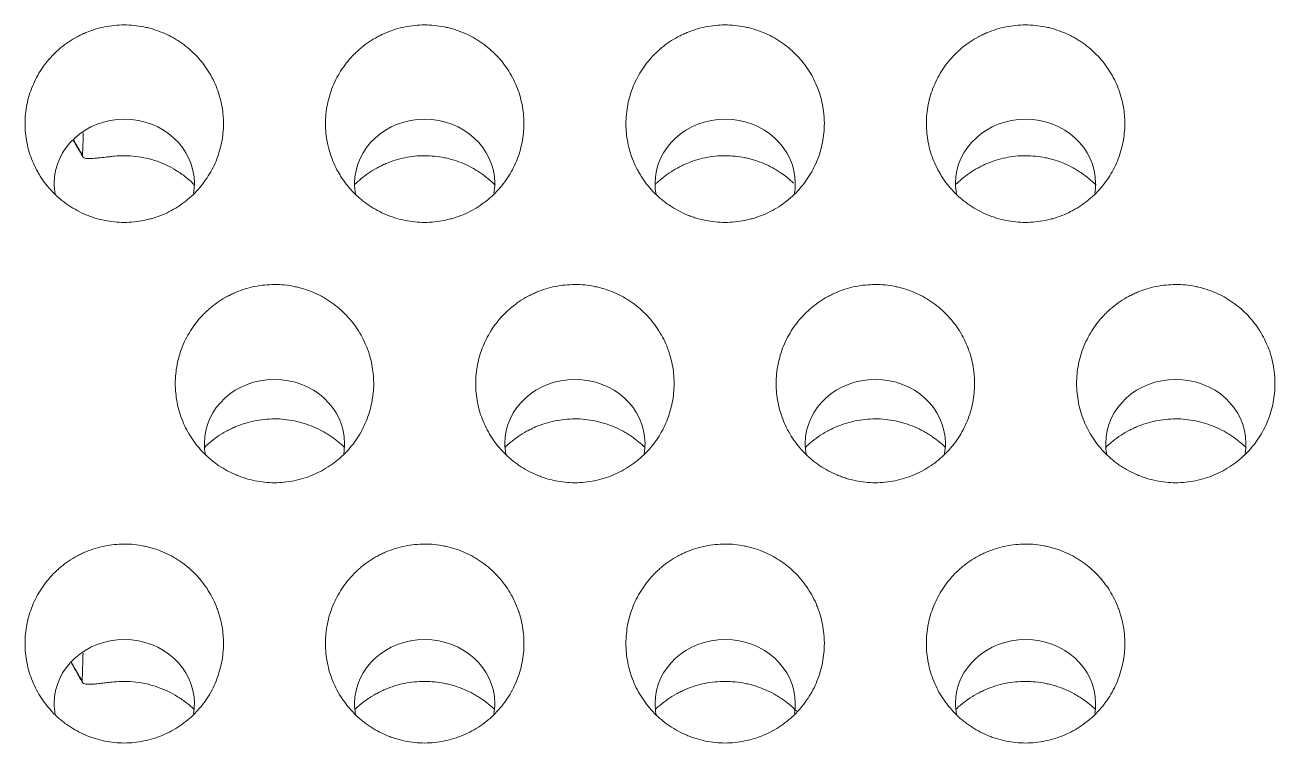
# Model space of a CAD drawing. Header units: millimetres. Extents: x 70151 to 230897, y 35202 to 113211.
# Drawn here: x 178105.7 to 178118.13, y 69223.71 to 69230.85 of the extents above; entities that cross this region are included whole.
import ezdxf

# ---------------------------------------------------------------- set-up
doc = ezdxf.new("R2010")
doc.units = ezdxf.units.MM
doc.header["$LTSCALE"] = 50
doc.layers.add('2-con', color=2, linetype='Continuous')
doc.layers.add('mark-B', color=2, linetype='Continuous', lineweight=20)

# ---------------------------------------------------------------- blocks, each defined once
blk = doc.blocks.new('무풍1WAY 대형')
at = {"layer": 'mark-B'}
for centre, start_param, end_param in [((539.265, -464.658), 2.983823, 3.141588), ((539.265, -464.658), 0, 0.172097), ((542.252, -464.658), 2.983823, 3.141588), ((542.252, -464.658), 0, 0.172097), ((545.24, -464.658), 2.983823, 3.141588), ((545.24, -464.658), 0, 0.172097), ((548.227, -464.658), 2.983823, 3.141588), ((548.227, -464.658), 0, 0.172097), ((539.265, -464.658), 3.141596, 6.283185), ((542.252, -464.658), 3.141596, 6.283185), ((545.24, -464.658), 3.141596, 6.283185), ((548.227, -464.658), 3.141596, 6.283185), ((537.771, -467.245), 2.984908, 3.141596), ((537.771, -467.245), 0, 0.17053), ((540.759, -467.245), 2.984908, 3.141596), ((540.759, -467.245), 0, 0.17053), ((543.746, -467.245), 2.984908, 3.141596), ((543.746, -467.245), 0, 0.17053), ((546.734, -467.245), 2.984908, 3.141596), ((546.734, -467.245), 0, 0.17053), ((537.771, -467.245), 3.141596, 6.283185), ((540.759, -467.245), 3.141596, 6.283185), ((543.746, -467.245), 3.141596, 6.283185), ((546.734, -467.245), 3.141596, 6.283185), ((539.265, -469.832), 2.985984, 3.141588), ((539.265, -469.832), 3.141596, 6.283185), ((539.265, -469.832), 0, 0.169057), ((542.252, -469.832), 2.985984, 3.141588), ((542.252, -469.832), 3.141596, 6.283185), ((542.252, -469.832), 0, 0.169057), ((545.24, -469.832), 2.985984, 3.141588), ((545.24, -469.832), 3.141596, 6.283185), ((545.24, -469.832), 0, 0.169057), ((548.227, -469.832), 2.985984, 3.141588), ((548.227, -469.832), 3.141596, 6.283185), ((548.227, -469.832), 0, 0.169057)]:
    blk.add_ellipse(centre, major_axis=(0.697, 0), ratio=0.913545, start_param=start_param, end_param=end_param, dxfattribs=at)
for points, knots in [([(539.265, -464.265), (539.331, -464.265), (539.396, -464.272), (539.491, -464.291), (539.523, -464.299), (539.57, -464.314), (539.585, -464.319), (539.616, -464.33), (539.631, -464.336), (539.707, -464.368), (539.763, -464.399), (539.831, -464.444), (539.844, -464.454), (539.87, -464.473), (539.883, -464.484), (539.92, -464.515), (539.944, -464.537), (540.012, -464.606), (540.052, -464.656), (540.124, -464.764), (540.154, -464.821), (540.19, -464.91), (540.201, -464.94), (540.219, -465.002), (540.227, -465.033), (540.245, -465.128), (540.251, -465.191), (540.251, -465.287), (540.25, -465.319), (540.244, -465.383), (540.239, -465.415), (540.221, -465.509), (540.202, -465.57), (540.166, -465.659), (540.152, -465.688), (540.122, -465.745), (540.106, -465.773), (540.053, -465.853), (540.013, -465.903), (539.956, -465.961), (539.944, -465.973), (539.92, -465.995), (539.883, -466.027), (539.819, -466.075), (539.764, -466.109), (539.721, -466.132), (539.706, -466.139), (539.677, -466.154), (539.662, -466.16), (539.586, -466.192), (539.524, -466.211), (539.429, -466.231), (539.396, -466.235), (539.33, -466.242), (539.298, -466.244), (539.2, -466.244), (539.135, -466.237), (539.055, -466.221), (539.039, -466.218), (539.007, -466.209), (538.96, -466.196), (538.883, -466.169), (538.825, -466.141), (538.782, -466.117), (538.768, -466.109), (538.74, -466.092), (538.726, -466.083), (538.658, -466.038), (538.609, -465.997), (538.541, -465.928), (538.519, -465.904), (538.478, -465.853), (538.459, -465.827), (538.406, -465.747), (538.376, -465.69), (538.346, -465.615), (538.34, -465.6), (538.329, -465.57), (538.314, -465.524), (538.295, -465.446), (538.286, -465.383), (538.281, -465.336), (538.28, -465.32), (538.279, -465.288), (538.278, -465.272), (538.278, -465.191), (538.284, -465.127), (538.303, -465.034), (538.31, -465.003), (538.329, -464.941), (538.34, -464.91), (538.376, -464.821), (538.406, -464.764), (538.459, -464.684), (538.478, -464.658), (538.518, -464.607), (538.54, -464.583), (538.608, -464.514), (538.657, -464.473), (538.738, -464.418), (538.766, -464.401), (538.823, -464.37), (538.882, -464.341), (538.943, -464.319), (539.005, -464.3), (539.037, -464.292), (539.134, -464.272), (539.199, -464.265), (539.265, -464.265)], [0, 0, 0, 0, 0.03125, 0.03125, 0.046875, 0.046875, 0.054688, 0.054688, 0.0625, 0.0625, 0.09375, 0.09375, 0.101563, 0.101563, 0.109375, 0.109375, 0.125, 0.125, 0.15625, 0.15625, 0.1875, 0.1875, 0.203125, 0.203125, 0.21875, 0.21875, 0.25, 0.25, 0.265625, 0.265625, 0.28125, 0.28125, 0.3125, 0.3125, 0.328125, 0.328125, 0.34375, 0.34375, 0.375, 0.375, 0.382813, 0.382813, 0.390625, 0.40625, 0.421875, 0.421875, 0.429688, 0.429688, 0.4375, 0.4375, 0.46875, 0.46875, 0.484375, 0.484375, 0.5, 0.5, 0.53125, 0.53125, 0.539063, 0.539063, 0.546875, 0.5625, 0.578125, 0.578125, 0.585938, 0.585938, 0.59375, 0.59375, 0.625, 0.625, 0.640625, 0.640625, 0.65625, 0.65625, 0.6875, 0.6875, 0.695313, 0.695313, 0.703125, 0.71875, 0.734375, 0.734375, 0.742188, 0.742188, 0.75, 0.75, 0.78125, 0.78125, 0.796875, 0.796875, 0.8125, 0.8125, 0.84375, 0.84375, 0.859375, 0.859375, 0.875, 0.875, 0.90625, 0.90625, 0.921875, 0.921875, 0.9375, 0.953125, 0.953125, 0.96875, 0.96875, 1, 1, 1, 1]), ([(542.252, -464.265), (542.318, -464.265), (542.383, -464.272), (542.479, -464.291), (542.51, -464.299), (542.557, -464.314), (542.573, -464.319), (542.604, -464.33), (542.619, -464.336), (542.694, -464.368), (542.751, -464.399), (542.818, -464.444), (542.831, -464.454), (542.858, -464.473), (542.87, -464.484), (542.908, -464.515), (542.932, -464.537), (542.999, -464.606), (543.04, -464.656), (543.111, -464.764), (543.141, -464.821), (543.177, -464.91), (543.188, -464.94), (543.206, -465.002), (543.214, -465.033), (543.233, -465.128), (543.239, -465.191), (543.239, -465.287), (543.237, -465.319), (543.231, -465.383), (543.227, -465.415), (543.208, -465.509), (543.19, -465.57), (543.153, -465.659), (543.14, -465.688), (543.11, -465.745), (543.093, -465.773), (543.041, -465.853), (543, -465.903), (542.943, -465.961), (542.931, -465.973), (542.907, -465.995), (542.871, -466.027), (542.806, -466.075), (542.751, -466.109), (542.708, -466.132), (542.694, -466.139), (542.664, -466.154), (542.649, -466.16), (542.574, -466.192), (542.512, -466.211), (542.416, -466.231), (542.384, -466.235), (542.318, -466.242), (542.285, -466.244), (542.188, -466.244), (542.123, -466.237), (542.042, -466.221), (542.026, -466.218), (541.994, -466.209), (541.947, -466.196), (541.871, -466.169), (541.812, -466.141), (541.769, -466.117), (541.755, -466.109), (541.727, -466.092), (541.713, -466.083), (541.646, -466.038), (541.596, -465.997), (541.528, -465.928), (541.507, -465.904), (541.466, -465.853), (541.447, -465.827), (541.394, -465.747), (541.364, -465.69), (541.333, -465.615), (541.328, -465.6), (541.317, -465.57), (541.302, -465.524), (541.283, -465.446), (541.274, -465.383), (541.269, -465.336), (541.268, -465.32), (541.266, -465.288), (541.266, -465.272), (541.266, -465.191), (541.272, -465.127), (541.29, -465.034), (541.298, -465.003), (541.316, -464.941), (541.327, -464.91), (541.363, -464.821), (541.393, -464.764), (541.446, -464.684), (541.465, -464.658), (541.506, -464.607), (541.528, -464.583), (541.595, -464.514), (541.645, -464.473), (541.725, -464.418), (541.754, -464.401), (541.811, -464.37), (541.869, -464.341), (541.93, -464.319), (541.992, -464.3), (542.024, -464.292), (542.121, -464.272), (542.186, -464.265), (542.252, -464.265)], [0, 0, 0, 0, 0.03125, 0.03125, 0.046875, 0.046875, 0.054688, 0.054688, 0.0625, 0.0625, 0.09375, 0.09375, 0.101563, 0.101563, 0.109375, 0.109375, 0.125, 0.125, 0.15625, 0.15625, 0.1875, 0.1875, 0.203125, 0.203125, 0.21875, 0.21875, 0.25, 0.25, 0.265625, 0.265625, 0.28125, 0.28125, 0.3125, 0.3125, 0.328125, 0.328125, 0.34375, 0.34375, 0.375, 0.375, 0.382813, 0.382813, 0.390625, 0.40625, 0.421875, 0.421875, 0.429688, 0.429688, 0.4375, 0.4375, 0.46875, 0.46875, 0.484375, 0.484375, 0.5, 0.5, 0.53125, 0.53125, 0.539063, 0.539063, 0.546875, 0.5625, 0.578125, 0.578125, 0.585938, 0.585938, 0.59375, 0.59375, 0.625, 0.625, 0.640625, 0.640625, 0.65625, 0.65625, 0.6875, 0.6875, 0.695313, 0.695313, 0.703125, 0.71875, 0.734375, 0.734375, 0.742188, 0.742188, 0.75, 0.75, 0.78125, 0.78125, 0.796875, 0.796875, 0.8125, 0.8125, 0.84375, 0.84375, 0.859375, 0.859375, 0.875, 0.875, 0.90625, 0.90625, 0.921875, 0.921875, 0.9375, 0.953125, 0.953125, 0.96875, 0.96875, 1, 1, 1, 1]), ([(545.24, -464.265), (545.306, -464.265), (545.371, -464.272), (545.466, -464.291), (545.498, -464.299), (545.545, -464.314), (545.561, -464.319), (545.591, -464.33), (545.607, -464.336), (545.682, -464.368), (545.739, -464.399), (545.806, -464.444), (545.819, -464.454), (545.845, -464.473), (545.858, -464.484), (545.895, -464.515), (545.919, -464.537), (545.987, -464.606), (546.027, -464.656), (546.099, -464.764), (546.129, -464.821), (546.165, -464.91), (546.176, -464.94), (546.194, -465.002), (546.202, -465.033), (546.22, -465.128), (546.226, -465.191), (546.226, -465.287), (546.225, -465.319), (546.219, -465.383), (546.214, -465.415), (546.196, -465.509), (546.177, -465.57), (546.141, -465.659), (546.127, -465.688), (546.097, -465.745), (546.081, -465.773), (546.028, -465.853), (545.988, -465.903), (545.931, -465.961), (545.919, -465.973), (545.895, -465.995), (545.858, -466.027), (545.794, -466.075), (545.739, -466.109), (545.696, -466.132), (545.681, -466.139), (545.652, -466.154), (545.637, -466.16), (545.561, -466.192), (545.499, -466.211), (545.404, -466.231), (545.371, -466.235), (545.306, -466.242), (545.273, -466.244), (545.175, -466.244), (545.11, -466.237), (545.03, -466.221), (545.014, -466.218), (544.982, -466.209), (544.935, -466.196), (544.858, -466.169), (544.8, -466.141), (544.757, -466.117), (544.743, -466.109), (544.715, -466.092), (544.701, -466.083), (544.634, -466.038), (544.584, -465.997), (544.516, -465.928), (544.494, -465.904), (544.453, -465.853), (544.434, -465.827), (544.381, -465.747), (544.351, -465.69), (544.321, -465.615), (544.315, -465.6), (544.304, -465.57), (544.289, -465.524), (544.27, -465.446), (544.261, -465.383), (544.256, -465.336), (544.255, -465.32), (544.254, -465.288), (544.253, -465.272), (544.253, -465.191), (544.259, -465.127), (544.278, -465.034), (544.285, -465.003), (544.304, -464.941), (544.315, -464.91), (544.351, -464.821), (544.381, -464.764), (544.434, -464.684), (544.453, -464.658), (544.494, -464.607), (544.515, -464.583), (544.583, -464.514), (544.632, -464.473), (544.713, -464.418), (544.741, -464.401), (544.798, -464.37), (544.857, -464.341), (544.918, -464.319), (544.98, -464.3), (545.012, -464.292), (545.109, -464.272), (545.174, -464.265), (545.24, -464.265)], [0, 0, 0, 0, 0.03125, 0.03125, 0.046875, 0.046875, 0.054687, 0.054687, 0.0625, 0.0625, 0.09375, 0.09375, 0.101562, 0.101562, 0.109375, 0.109375, 0.125, 0.125, 0.15625, 0.15625, 0.1875, 0.1875, 0.203125, 0.203125, 0.21875, 0.21875, 0.25, 0.25, 0.265625, 0.265625, 0.28125, 0.28125, 0.3125, 0.3125, 0.328125, 0.328125, 0.34375, 0.34375, 0.375, 0.375, 0.382812, 0.382812, 0.390625, 0.40625, 0.421875, 0.421875, 0.429687, 0.429687, 0.4375, 0.4375, 0.46875, 0.46875, 0.484375, 0.484375, 0.5, 0.5, 0.53125, 0.53125, 0.539062, 0.539062, 0.546875, 0.5625, 0.578125, 0.578125, 0.585937, 0.585937, 0.59375, 0.59375, 0.625, 0.625, 0.640625, 0.640625, 0.65625, 0.65625, 0.6875, 0.6875, 0.695312, 0.695312, 0.703125, 0.71875, 0.734375, 0.734375, 0.742187, 0.742187, 0.75, 0.75, 0.78125, 0.78125, 0.796875, 0.796875, 0.8125, 0.8125, 0.84375, 0.84375, 0.859375, 0.859375, 0.875, 0.875, 0.90625, 0.90625, 0.921875, 0.921875, 0.9375, 0.953125, 0.953125, 0.96875, 0.96875, 1, 1, 1, 1]), ([(548.227, -464.265), (548.293, -464.265), (548.358, -464.272), (548.454, -464.291), (548.485, -464.299), (548.532, -464.314), (548.548, -464.319), (548.579, -464.33), (548.594, -464.336), (548.669, -464.368), (548.726, -464.399), (548.793, -464.444), (548.807, -464.454), (548.833, -464.473), (548.845, -464.484), (548.883, -464.515), (548.907, -464.537), (548.974, -464.606), (549.015, -464.656), (549.086, -464.764), (549.116, -464.821), (549.153, -464.91), (549.163, -464.94), (549.182, -465.002), (549.189, -465.033), (549.208, -465.128), (549.214, -465.191), (549.214, -465.287), (549.213, -465.319), (549.206, -465.383), (549.202, -465.415), (549.183, -465.509), (549.165, -465.57), (549.129, -465.659), (549.115, -465.688), (549.085, -465.745), (549.068, -465.773), (549.016, -465.853), (548.975, -465.903), (548.918, -465.961), (548.906, -465.973), (548.883, -465.995), (548.846, -466.027), (548.782, -466.075), (548.726, -466.109), (548.683, -466.132), (548.669, -466.139), (548.639, -466.154), (548.624, -466.16), (548.549, -466.192), (548.487, -466.211), (548.391, -466.231), (548.359, -466.235), (548.293, -466.242), (548.26, -466.244), (548.163, -466.244), (548.098, -466.237), (548.018, -466.221), (548.001, -466.218), (547.97, -466.209), (547.922, -466.196), (547.846, -466.169), (547.787, -466.141), (547.744, -466.117), (547.73, -466.109), (547.702, -466.092), (547.689, -466.083), (547.621, -466.038), (547.571, -465.997), (547.503, -465.928), (547.482, -465.904), (547.441, -465.853), (547.422, -465.827), (547.369, -465.747), (547.339, -465.69), (547.308, -465.615), (547.303, -465.6), (547.292, -465.57), (547.277, -465.524), (547.258, -465.446), (547.249, -465.383), (547.244, -465.336), (547.243, -465.32), (547.241, -465.288), (547.241, -465.272), (547.241, -465.191), (547.247, -465.127), (547.265, -465.034), (547.273, -465.003), (547.291, -464.941), (547.302, -464.91), (547.339, -464.821), (547.368, -464.764), (547.421, -464.684), (547.44, -464.658), (547.481, -464.607), (547.503, -464.583), (547.57, -464.514), (547.62, -464.473), (547.701, -464.418), (547.729, -464.401), (547.786, -464.37), (547.844, -464.341), (547.905, -464.319), (547.968, -464.3), (547.999, -464.292), (548.096, -464.272), (548.161, -464.265), (548.227, -464.265)], [0, 0, 0, 0, 0.03125, 0.03125, 0.046875, 0.046875, 0.054688, 0.054688, 0.0625, 0.0625, 0.09375, 0.09375, 0.101563, 0.101563, 0.109375, 0.109375, 0.125, 0.125, 0.15625, 0.15625, 0.1875, 0.1875, 0.203125, 0.203125, 0.21875, 0.21875, 0.25, 0.25, 0.265625, 0.265625, 0.28125, 0.28125, 0.3125, 0.3125, 0.328125, 0.328125, 0.34375, 0.34375, 0.375, 0.375, 0.382813, 0.382813, 0.390625, 0.40625, 0.421875, 0.421875, 0.429688, 0.429688, 0.4375, 0.4375, 0.46875, 0.46875, 0.484375, 0.484375, 0.5, 0.5, 0.53125, 0.53125, 0.539063, 0.539063, 0.546875, 0.5625, 0.578125, 0.578125, 0.585938, 0.585938, 0.59375, 0.59375, 0.625, 0.625, 0.640625, 0.640625, 0.65625, 0.65625, 0.6875, 0.6875, 0.695313, 0.695313, 0.703125, 0.71875, 0.734375, 0.734375, 0.742188, 0.742188, 0.75, 0.75, 0.78125, 0.78125, 0.796875, 0.796875, 0.8125, 0.8125, 0.84375, 0.84375, 0.859375, 0.859375, 0.875, 0.875, 0.90625, 0.90625, 0.921875, 0.921875, 0.9375, 0.953125, 0.953125, 0.96875, 0.96875, 1, 1, 1, 1]), ([(539.958, -464.601), (539.956, -464.603), (539.954, -464.604), (539.94, -464.618), (539.903, -464.651), (539.836, -464.701), (539.779, -464.737), (539.735, -464.761), (539.72, -464.769), (539.69, -464.784), (539.674, -464.791), (539.597, -464.824), (539.533, -464.844), (539.434, -464.864), (539.4, -464.869), (539.333, -464.876), (539.299, -464.878), (539.198, -464.878), (539.131, -464.871), (539.048, -464.854), (539.032, -464.85), (538.999, -464.842), (538.95, -464.828), (538.871, -464.799), (538.811, -464.77), (538.767, -464.746), (538.752, -464.737), (538.723, -464.719), (538.709, -464.71), (538.65, -464.67), (538.608, -464.636), (538.569, -464.598)], [0, 0, 0, 0, 0.005067, 0.005067, 0.037964, 0.103757, 0.169551, 0.169551, 0.202448, 0.202448, 0.235345, 0.235345, 0.366932, 0.366932, 0.432726, 0.432726, 0.49852, 0.49852, 0.630107, 0.630107, 0.663004, 0.663004, 0.695901, 0.761695, 0.827489, 0.827489, 0.860386, 0.860386, 0.893282, 0.893282, 1, 1, 1, 1]), ([(542.946, -464.601), (542.944, -464.603), (542.942, -464.604), (542.928, -464.618), (542.89, -464.651), (542.824, -464.701), (542.767, -464.737), (542.723, -464.761), (542.708, -464.769), (542.677, -464.784), (542.662, -464.791), (542.584, -464.824), (542.52, -464.844), (542.421, -464.864), (542.388, -464.869), (542.32, -464.876), (542.286, -464.878), (542.186, -464.878), (542.119, -464.871), (542.036, -464.854), (542.019, -464.85), (541.986, -464.842), (541.937, -464.828), (541.859, -464.799), (541.798, -464.77), (541.754, -464.746), (541.74, -464.737), (541.711, -464.719), (541.697, -464.71), (541.632, -464.666), (541.585, -464.627), (541.542, -464.584)], [0, 0, 0, 0, 0.005, 0.005, 0.037463, 0.10239, 0.167317, 0.167317, 0.19978, 0.19978, 0.232243, 0.232243, 0.362096, 0.362096, 0.427023, 0.427023, 0.49195, 0.49195, 0.621803, 0.621803, 0.654266, 0.654266, 0.68673, 0.751656, 0.816583, 0.816583, 0.849046, 0.849046, 0.881509, 0.881509, 1, 1, 1, 1]), ([(545.933, -464.601), (545.931, -464.603), (545.929, -464.604), (545.915, -464.618), (545.878, -464.651), (545.811, -464.701), (545.754, -464.737), (545.71, -464.761), (545.695, -464.769), (545.665, -464.784), (545.649, -464.791), (545.572, -464.824), (545.508, -464.844), (545.409, -464.864), (545.376, -464.869), (545.308, -464.876), (545.274, -464.878), (545.173, -464.878), (545.106, -464.871), (545.023, -464.854), (545.007, -464.85), (544.974, -464.842), (544.925, -464.828), (544.846, -464.799), (544.786, -464.77), (544.742, -464.746), (544.727, -464.737), (544.698, -464.719), (544.684, -464.71), (544.625, -464.67), (544.583, -464.636), (544.544, -464.598)], [0, 0, 0, 0, 0.005067, 0.005067, 0.037964, 0.103757, 0.169551, 0.169551, 0.202448, 0.202448, 0.235345, 0.235345, 0.366932, 0.366932, 0.432726, 0.432726, 0.49852, 0.49852, 0.630107, 0.630107, 0.663004, 0.663004, 0.695901, 0.761695, 0.827489, 0.827489, 0.860386, 0.860386, 0.893282, 0.893282, 1, 1, 1, 1]), ([(548.332, -464.872), (548.295, -464.876), (548.258, -464.878), (548.184, -464.878), (548.111, -464.873), (548.038, -464.86), (547.984, -464.848), (547.966, -464.843), (547.93, -464.833), (547.913, -464.827), (547.826, -464.797), (547.759, -464.765), (547.681, -464.716), (547.665, -464.706), (547.635, -464.685), (547.594, -464.654), (547.555, -464.621), (547.531, -464.598)], [0, 0, 0, 0, 0.126647, 0.126647, 0.253293, 0.37994, 0.37994, 0.443263, 0.443263, 0.506586, 0.506586, 0.75988, 0.75988, 0.823203, 0.823203, 0.886526, 1, 1, 1, 1]), ([(548.646, -464.879), (548.646, -464.873), (548.644, -464.868), (548.638, -464.861), (548.636, -464.86), (548.63, -464.856), (548.627, -464.855), (548.616, -464.851), (548.606, -464.85), (548.589, -464.849), (548.583, -464.849), (548.57, -464.849), (548.557, -464.849), (548.541, -464.85), (548.526, -464.851), (548.517, -464.852), (548.491, -464.855), (548.473, -464.857), (548.435, -464.861), (548.415, -464.863), (548.374, -464.868), (548.353, -464.87), (548.332, -464.872)], [0, 0, 0, 0, 0.125, 0.125, 0.1875, 0.1875, 0.25, 0.25, 0.375, 0.375, 0.4375, 0.4375, 0.5, 0.5625, 0.5625, 0.625, 0.625, 0.75, 0.75, 0.875, 0.875, 1, 1, 1, 1]), ([(548.754, -465.069), (548.728, -465.023), (548.702, -464.977), (548.665, -464.914), (548.656, -464.897), (548.646, -464.879)], [0, 0, 0, 0, 0.726056, 0.726056, 1, 1, 1, 1]), ([(537.771, -466.854), (537.837, -466.854), (537.902, -466.861), (537.997, -466.88), (538.029, -466.888), (538.076, -466.902), (538.091, -466.908), (538.122, -466.919), (538.137, -466.925), (538.212, -466.956), (538.269, -466.987), (538.336, -467.032), (538.35, -467.042), (538.376, -467.061), (538.389, -467.071), (538.426, -467.103), (538.45, -467.124), (538.518, -467.193), (538.558, -467.243), (538.612, -467.324), (538.628, -467.352), (538.658, -467.408), (538.685, -467.466), (538.707, -467.526), (538.725, -467.587), (538.733, -467.619), (538.751, -467.713), (538.757, -467.776), (538.758, -467.872), (538.756, -467.904), (538.75, -467.968), (538.745, -467.999), (538.727, -468.093), (538.708, -468.154), (538.672, -468.243), (538.658, -468.272), (538.628, -468.329), (538.612, -468.357), (538.559, -468.437), (538.519, -468.486), (538.461, -468.544), (538.45, -468.555), (538.426, -468.577), (538.389, -468.609), (538.325, -468.657), (538.269, -468.691), (538.227, -468.714), (538.212, -468.721), (538.182, -468.736), (538.167, -468.742), (538.092, -468.774), (538.03, -468.793), (537.935, -468.812), (537.902, -468.817), (537.837, -468.823), (537.804, -468.825), (537.706, -468.825), (537.642, -468.819), (537.561, -468.803), (537.545, -468.799), (537.513, -468.791), (537.466, -468.778), (537.39, -468.75), (537.331, -468.723), (537.288, -468.7), (537.274, -468.691), (537.246, -468.675), (537.233, -468.666), (537.165, -468.62), (537.115, -468.579), (537.047, -468.511), (537.026, -468.487), (536.985, -468.436), (536.966, -468.41), (536.913, -468.33), (536.883, -468.274), (536.852, -468.2), (536.846, -468.185), (536.836, -468.154), (536.821, -468.108), (536.802, -468.031), (536.792, -467.968), (536.788, -467.921), (536.786, -467.905), (536.785, -467.873), (536.785, -467.857), (536.784, -467.776), (536.791, -467.713), (536.809, -467.62), (536.817, -467.589), (536.835, -467.527), (536.846, -467.497), (536.882, -467.408), (536.912, -467.351), (536.965, -467.271), (536.984, -467.245), (537.025, -467.194), (537.047, -467.17), (537.114, -467.102), (537.164, -467.061), (537.245, -467.006), (537.273, -466.989), (537.33, -466.958), (537.388, -466.93), (537.449, -466.908), (537.511, -466.889), (537.543, -466.88), (537.64, -466.861), (537.705, -466.854), (537.771, -466.854)], [0, 0, 0, 0, 0.03125, 0.03125, 0.046875, 0.046875, 0.054688, 0.054688, 0.0625, 0.0625, 0.09375, 0.09375, 0.101562, 0.101562, 0.109375, 0.109375, 0.125, 0.125, 0.15625, 0.15625, 0.171875, 0.171875, 0.1875, 0.203125, 0.203125, 0.21875, 0.21875, 0.25, 0.25, 0.265625, 0.265625, 0.28125, 0.28125, 0.3125, 0.3125, 0.328125, 0.328125, 0.34375, 0.34375, 0.375, 0.375, 0.382812, 0.382812, 0.390625, 0.40625, 0.421875, 0.421875, 0.429687, 0.429687, 0.4375, 0.4375, 0.46875, 0.46875, 0.484375, 0.484375, 0.5, 0.5, 0.53125, 0.53125, 0.539062, 0.539062, 0.546875, 0.5625, 0.578125, 0.578125, 0.585937, 0.585937, 0.59375, 0.59375, 0.625, 0.625, 0.640625, 0.640625, 0.65625, 0.65625, 0.6875, 0.6875, 0.695312, 0.695312, 0.703125, 0.71875, 0.734375, 0.734375, 0.742187, 0.742187, 0.75, 0.75, 0.78125, 0.78125, 0.796875, 0.796875, 0.8125, 0.8125, 0.84375, 0.84375, 0.859375, 0.859375, 0.875, 0.875, 0.90625, 0.90625, 0.921875, 0.921875, 0.9375, 0.953125, 0.953125, 0.96875, 0.96875, 1, 1, 1, 1]), ([(540.759, -466.854), (540.824, -466.854), (540.889, -466.861), (540.985, -466.88), (541.016, -466.888), (541.063, -466.902), (541.079, -466.908), (541.11, -466.919), (541.125, -466.925), (541.2, -466.956), (541.257, -466.987), (541.324, -467.032), (541.337, -467.042), (541.363, -467.061), (541.376, -467.071), (541.414, -467.103), (541.437, -467.124), (541.505, -467.193), (541.546, -467.243), (541.599, -467.324), (541.616, -467.352), (541.646, -467.408), (541.673, -467.466), (541.694, -467.526), (541.713, -467.587), (541.72, -467.619), (541.739, -467.713), (541.745, -467.776), (541.745, -467.872), (541.744, -467.904), (541.737, -467.968), (541.733, -467.999), (541.714, -468.093), (541.696, -468.154), (541.66, -468.243), (541.646, -468.272), (541.616, -468.329), (541.599, -468.357), (541.546, -468.437), (541.506, -468.486), (541.449, -468.544), (541.437, -468.555), (541.413, -468.577), (541.377, -468.609), (541.312, -468.657), (541.257, -468.691), (541.214, -468.714), (541.2, -468.721), (541.17, -468.736), (541.155, -468.742), (541.08, -468.774), (541.018, -468.793), (540.922, -468.812), (540.89, -468.817), (540.824, -468.823), (540.792, -468.825), (540.694, -468.825), (540.629, -468.819), (540.549, -468.803), (540.533, -468.799), (540.501, -468.791), (540.454, -468.778), (540.377, -468.75), (540.319, -468.723), (540.276, -468.7), (540.262, -468.691), (540.234, -468.675), (540.22, -468.666), (540.153, -468.62), (540.103, -468.579), (540.035, -468.511), (540.013, -468.487), (539.972, -468.436), (539.953, -468.41), (539.9, -468.33), (539.87, -468.274), (539.84, -468.2), (539.834, -468.185), (539.823, -468.154), (539.808, -468.108), (539.789, -468.031), (539.78, -467.968), (539.775, -467.921), (539.774, -467.905), (539.772, -467.873), (539.772, -467.857), (539.772, -467.776), (539.778, -467.713), (539.797, -467.62), (539.804, -467.589), (539.823, -467.527), (539.833, -467.497), (539.87, -467.408), (539.9, -467.351), (539.953, -467.271), (539.972, -467.245), (540.013, -467.194), (540.034, -467.17), (540.102, -467.102), (540.151, -467.061), (540.232, -467.006), (540.26, -466.989), (540.317, -466.958), (540.376, -466.93), (540.437, -466.908), (540.499, -466.889), (540.531, -466.88), (540.627, -466.861), (540.693, -466.854), (540.759, -466.854)], [0, 0, 0, 0, 0.03125, 0.03125, 0.046875, 0.046875, 0.054687, 0.054687, 0.0625, 0.0625, 0.09375, 0.09375, 0.101562, 0.101562, 0.109375, 0.109375, 0.125, 0.125, 0.15625, 0.15625, 0.171875, 0.171875, 0.1875, 0.203125, 0.203125, 0.21875, 0.21875, 0.25, 0.25, 0.265625, 0.265625, 0.28125, 0.28125, 0.3125, 0.3125, 0.328125, 0.328125, 0.34375, 0.34375, 0.375, 0.375, 0.382812, 0.382812, 0.390625, 0.40625, 0.421875, 0.421875, 0.429687, 0.429687, 0.4375, 0.4375, 0.46875, 0.46875, 0.484375, 0.484375, 0.5, 0.5, 0.53125, 0.53125, 0.539062, 0.539062, 0.546875, 0.5625, 0.578125, 0.578125, 0.585938, 0.585938, 0.59375, 0.59375, 0.625, 0.625, 0.640625, 0.640625, 0.65625, 0.65625, 0.6875, 0.6875, 0.695313, 0.695313, 0.703125, 0.71875, 0.734375, 0.734375, 0.742188, 0.742188, 0.75, 0.75, 0.78125, 0.78125, 0.796875, 0.796875, 0.8125, 0.8125, 0.84375, 0.84375, 0.859375, 0.859375, 0.875, 0.875, 0.90625, 0.90625, 0.921875, 0.921875, 0.9375, 0.953125, 0.953125, 0.96875, 0.96875, 1, 1, 1, 1]), ([(543.746, -466.854), (543.812, -466.854), (543.877, -466.861), (543.972, -466.88), (544.004, -466.888), (544.051, -466.902), (544.066, -466.908), (544.097, -466.919), (544.112, -466.925), (544.187, -466.956), (544.244, -466.987), (544.312, -467.032), (544.325, -467.042), (544.351, -467.061), (544.364, -467.071), (544.401, -467.103), (544.425, -467.124), (544.493, -467.193), (544.533, -467.243), (544.587, -467.324), (544.603, -467.352), (544.633, -467.408), (544.66, -467.466), (544.682, -467.526), (544.7, -467.587), (544.708, -467.619), (544.726, -467.713), (544.733, -467.776), (544.733, -467.872), (544.731, -467.904), (544.725, -467.968), (544.72, -467.999), (544.702, -468.093), (544.683, -468.154), (544.647, -468.243), (544.633, -468.272), (544.603, -468.329), (544.587, -468.357), (544.534, -468.437), (544.494, -468.486), (544.436, -468.544), (544.425, -468.555), (544.401, -468.577), (544.364, -468.609), (544.3, -468.657), (544.245, -468.691), (544.202, -468.714), (544.187, -468.721), (544.157, -468.736), (544.143, -468.742), (544.067, -468.774), (544.005, -468.793), (543.91, -468.812), (543.877, -468.817), (543.812, -468.823), (543.779, -468.825), (543.681, -468.825), (543.617, -468.819), (543.536, -468.803), (543.52, -468.799), (543.488, -468.791), (543.441, -468.778), (543.365, -468.75), (543.306, -468.723), (543.264, -468.7), (543.249, -468.691), (543.221, -468.675), (543.208, -468.666), (543.14, -468.62), (543.091, -468.579), (543.023, -468.511), (543.001, -468.487), (542.96, -468.436), (542.941, -468.41), (542.888, -468.33), (542.858, -468.274), (542.827, -468.2), (542.822, -468.185), (542.811, -468.154), (542.796, -468.108), (542.777, -468.031), (542.767, -467.968), (542.763, -467.921), (542.762, -467.905), (542.76, -467.873), (542.76, -467.857), (542.76, -467.776), (542.766, -467.713), (542.784, -467.62), (542.792, -467.589), (542.81, -467.527), (542.821, -467.497), (542.857, -467.408), (542.887, -467.351), (542.94, -467.271), (542.959, -467.245), (543, -467.194), (543.022, -467.17), (543.09, -467.102), (543.139, -467.061), (543.22, -467.006), (543.248, -466.989), (543.305, -466.958), (543.363, -466.93), (543.424, -466.908), (543.486, -466.889), (543.518, -466.88), (543.615, -466.861), (543.68, -466.854), (543.746, -466.854)], [0, 0, 0, 0, 0.03125, 0.03125, 0.046875, 0.046875, 0.054687, 0.054687, 0.0625, 0.0625, 0.09375, 0.09375, 0.101562, 0.101562, 0.109375, 0.109375, 0.125, 0.125, 0.15625, 0.15625, 0.171875, 0.171875, 0.1875, 0.203125, 0.203125, 0.21875, 0.21875, 0.25, 0.25, 0.265625, 0.265625, 0.28125, 0.28125, 0.3125, 0.3125, 0.328125, 0.328125, 0.34375, 0.34375, 0.375, 0.375, 0.382812, 0.382812, 0.390625, 0.40625, 0.421875, 0.421875, 0.429687, 0.429687, 0.4375, 0.4375, 0.46875, 0.46875, 0.484375, 0.484375, 0.5, 0.5, 0.53125, 0.53125, 0.539062, 0.539062, 0.546875, 0.5625, 0.578125, 0.578125, 0.585937, 0.585937, 0.59375, 0.59375, 0.625, 0.625, 0.640625, 0.640625, 0.65625, 0.65625, 0.6875, 0.6875, 0.695312, 0.695312, 0.703125, 0.71875, 0.734375, 0.734375, 0.742187, 0.742187, 0.75, 0.75, 0.78125, 0.78125, 0.796875, 0.796875, 0.8125, 0.8125, 0.84375, 0.84375, 0.859375, 0.859375, 0.875, 0.875, 0.90625, 0.90625, 0.921875, 0.921875, 0.9375, 0.953125, 0.953125, 0.96875, 0.96875, 1, 1, 1, 1]), ([(546.734, -466.854), (546.8, -466.854), (546.864, -466.861), (546.96, -466.88), (546.991, -466.888), (547.038, -466.902), (547.054, -466.908), (547.085, -466.919), (547.1, -466.925), (547.175, -466.956), (547.232, -466.987), (547.299, -467.032), (547.312, -467.042), (547.338, -467.061), (547.351, -467.071), (547.389, -467.103), (547.413, -467.124), (547.48, -467.193), (547.521, -467.243), (547.574, -467.324), (547.591, -467.352), (547.621, -467.408), (547.648, -467.466), (547.669, -467.526), (547.688, -467.587), (547.695, -467.619), (547.714, -467.713), (547.72, -467.776), (547.72, -467.872), (547.719, -467.904), (547.712, -467.968), (547.708, -467.999), (547.689, -468.093), (547.671, -468.154), (547.635, -468.243), (547.621, -468.272), (547.591, -468.329), (547.574, -468.357), (547.522, -468.437), (547.481, -468.486), (547.424, -468.544), (547.412, -468.555), (547.388, -468.577), (547.352, -468.609), (547.287, -468.657), (547.232, -468.691), (547.189, -468.714), (547.175, -468.721), (547.145, -468.736), (547.13, -468.742), (547.055, -468.774), (546.993, -468.793), (546.897, -468.812), (546.865, -468.817), (546.799, -468.823), (546.767, -468.825), (546.669, -468.825), (546.604, -468.819), (546.524, -468.803), (546.508, -468.799), (546.476, -468.791), (546.429, -468.778), (546.353, -468.75), (546.294, -468.723), (546.251, -468.7), (546.237, -468.691), (546.209, -468.675), (546.195, -468.666), (546.128, -468.62), (546.078, -468.579), (546.01, -468.511), (545.988, -468.487), (545.947, -468.436), (545.928, -468.41), (545.875, -468.33), (545.845, -468.274), (545.815, -468.2), (545.809, -468.185), (545.798, -468.154), (545.783, -468.108), (545.764, -468.031), (545.755, -467.968), (545.75, -467.921), (545.749, -467.905), (545.748, -467.873), (545.747, -467.857), (545.747, -467.776), (545.753, -467.713), (545.772, -467.62), (545.779, -467.589), (545.798, -467.527), (545.809, -467.497), (545.845, -467.408), (545.875, -467.351), (545.928, -467.271), (545.947, -467.245), (545.988, -467.194), (546.009, -467.17), (546.077, -467.102), (546.127, -467.061), (546.207, -467.006), (546.235, -466.989), (546.293, -466.958), (546.351, -466.93), (546.412, -466.908), (546.474, -466.889), (546.506, -466.88), (546.603, -466.861), (546.668, -466.854), (546.734, -466.854)], [0, 0, 0, 0, 0.03125, 0.03125, 0.046875, 0.046875, 0.054688, 0.054688, 0.0625, 0.0625, 0.09375, 0.09375, 0.101563, 0.101563, 0.109375, 0.109375, 0.125, 0.125, 0.15625, 0.15625, 0.171875, 0.171875, 0.1875, 0.203125, 0.203125, 0.21875, 0.21875, 0.25, 0.25, 0.265625, 0.265625, 0.28125, 0.28125, 0.3125, 0.3125, 0.328125, 0.328125, 0.34375, 0.34375, 0.375, 0.375, 0.382813, 0.382813, 0.390625, 0.40625, 0.421875, 0.421875, 0.429688, 0.429688, 0.4375, 0.4375, 0.46875, 0.46875, 0.484375, 0.484375, 0.5, 0.5, 0.53125, 0.53125, 0.539063, 0.539063, 0.546875, 0.5625, 0.578125, 0.578125, 0.585938, 0.585938, 0.59375, 0.59375, 0.625, 0.625, 0.640625, 0.640625, 0.65625, 0.65625, 0.6875, 0.6875, 0.695313, 0.695313, 0.703125, 0.71875, 0.734375, 0.734375, 0.742188, 0.742188, 0.75, 0.75, 0.78125, 0.78125, 0.796875, 0.796875, 0.8125, 0.8125, 0.84375, 0.84375, 0.859375, 0.859375, 0.875, 0.875, 0.90625, 0.90625, 0.921875, 0.921875, 0.9375, 0.953125, 0.953125, 0.96875, 0.96875, 1, 1, 1, 1]), ([(538.468, -467.204), (538.463, -467.209), (538.458, -467.214), (538.44, -467.231), (538.403, -467.264), (538.337, -467.314), (538.281, -467.349), (538.237, -467.373), (538.222, -467.38), (538.192, -467.395), (538.177, -467.402), (538.1, -467.435), (538.036, -467.455), (537.939, -467.475), (537.905, -467.48), (537.838, -467.487), (537.805, -467.489), (537.705, -467.489), (537.639, -467.482), (537.556, -467.465), (537.54, -467.461), (537.507, -467.453), (537.459, -467.439), (537.381, -467.411), (537.321, -467.382), (537.277, -467.358), (537.263, -467.349), (537.234, -467.332), (537.22, -467.322), (537.158, -467.28), (537.114, -467.243), (537.073, -467.203)], [0, 0, 0, 0, 0.013973, 0.013973, 0.046317, 0.111004, 0.175691, 0.175691, 0.208035, 0.208035, 0.240379, 0.240379, 0.369753, 0.369753, 0.43444, 0.43444, 0.499128, 0.499128, 0.628502, 0.628502, 0.660846, 0.660846, 0.693189, 0.757877, 0.822564, 0.822564, 0.854907, 0.854907, 0.887251, 0.887251, 1, 1, 1, 1]), ([(541.456, -467.204), (541.451, -467.209), (541.445, -467.214), (541.428, -467.231), (541.391, -467.264), (541.325, -467.314), (541.268, -467.349), (541.225, -467.373), (541.21, -467.38), (541.18, -467.395), (541.164, -467.402), (541.087, -467.435), (541.024, -467.455), (540.926, -467.475), (540.893, -467.48), (540.826, -467.487), (540.792, -467.489), (540.692, -467.489), (540.626, -467.482), (540.544, -467.465), (540.527, -467.461), (540.495, -467.453), (540.447, -467.439), (540.369, -467.411), (540.309, -467.382), (540.265, -467.358), (540.25, -467.349), (540.222, -467.332), (540.208, -467.322), (540.146, -467.28), (540.101, -467.243), (540.06, -467.203)], [0, 0, 0, 0, 0.013973, 0.013973, 0.046317, 0.111004, 0.175691, 0.175691, 0.208035, 0.208035, 0.240379, 0.240379, 0.369753, 0.369753, 0.43444, 0.43444, 0.499128, 0.499128, 0.628502, 0.628502, 0.660846, 0.660846, 0.693189, 0.757877, 0.822564, 0.822564, 0.854907, 0.854907, 0.887251, 0.887251, 1, 1, 1, 1]), ([(544.443, -467.204), (544.438, -467.209), (544.433, -467.214), (544.415, -467.231), (544.378, -467.264), (544.312, -467.314), (544.256, -467.349), (544.212, -467.373), (544.197, -467.38), (544.167, -467.395), (544.152, -467.402), (544.075, -467.435), (544.012, -467.455), (543.914, -467.475), (543.881, -467.48), (543.813, -467.487), (543.78, -467.489), (543.68, -467.489), (543.614, -467.482), (543.531, -467.465), (543.515, -467.461), (543.482, -467.453), (543.434, -467.439), (543.356, -467.411), (543.296, -467.382), (543.252, -467.358), (543.238, -467.349), (543.209, -467.332), (543.195, -467.322), (543.134, -467.28), (543.089, -467.243), (543.048, -467.203)], [0, 0, 0, 0, 0.013973, 0.013973, 0.046317, 0.111004, 0.175691, 0.175691, 0.208035, 0.208035, 0.240379, 0.240379, 0.369753, 0.369753, 0.43444, 0.43444, 0.499128, 0.499128, 0.628502, 0.628502, 0.660846, 0.660846, 0.693189, 0.757877, 0.822564, 0.822564, 0.854907, 0.854907, 0.887251, 0.887251, 1, 1, 1, 1]), ([(547.431, -467.204), (547.426, -467.209), (547.42, -467.214), (547.403, -467.231), (547.366, -467.264), (547.3, -467.314), (547.244, -467.349), (547.2, -467.373), (547.185, -467.38), (547.155, -467.395), (547.139, -467.402), (547.063, -467.435), (546.999, -467.455), (546.901, -467.475), (546.868, -467.48), (546.801, -467.487), (546.767, -467.489), (546.667, -467.489), (546.601, -467.482), (546.519, -467.465), (546.503, -467.461), (546.47, -467.453), (546.422, -467.439), (546.344, -467.411), (546.284, -467.382), (546.24, -467.358), (546.225, -467.349), (546.197, -467.332), (546.183, -467.322), (546.121, -467.28), (546.077, -467.243), (546.035, -467.203)], [0, 0, 0, 0, 0.013973, 0.013973, 0.046317, 0.111004, 0.175691, 0.175691, 0.208035, 0.208035, 0.240379, 0.240379, 0.369753, 0.369753, 0.43444, 0.43444, 0.499128, 0.499128, 0.628502, 0.628502, 0.660846, 0.660846, 0.693189, 0.757877, 0.822564, 0.822564, 0.854907, 0.854907, 0.887251, 0.887251, 1, 1, 1, 1]), ([(539.265, -469.443), (539.331, -469.443), (539.395, -469.45), (539.491, -469.469), (539.522, -469.477), (539.569, -469.491), (539.585, -469.496), (539.616, -469.507), (539.631, -469.513), (539.706, -469.545), (539.763, -469.575), (539.83, -469.62), (539.843, -469.63), (539.869, -469.649), (539.882, -469.659), (539.919, -469.69), (539.943, -469.712), (540.011, -469.78), (540.052, -469.83), (540.096, -469.897), (540.105, -469.911), (540.121, -469.939), (540.145, -469.98), (540.179, -470.052), (540.2, -470.112), (540.219, -470.174), (540.226, -470.205), (540.245, -470.299), (540.251, -470.362), (540.251, -470.457), (540.25, -470.489), (540.243, -470.553), (540.239, -470.584), (540.22, -470.678), (540.202, -470.738), (540.166, -470.827), (540.152, -470.856), (540.122, -470.913), (540.105, -470.94), (540.052, -471.02), (540.012, -471.07), (539.955, -471.127), (539.943, -471.138), (539.919, -471.16), (539.883, -471.192), (539.818, -471.24), (539.763, -471.273), (539.72, -471.296), (539.705, -471.304), (539.676, -471.318), (539.661, -471.324), (539.586, -471.356), (539.524, -471.375), (539.428, -471.394), (539.396, -471.399), (539.33, -471.405), (539.298, -471.407), (539.2, -471.407), (539.136, -471.4), (539.055, -471.384), (539.039, -471.381), (539.007, -471.373), (538.96, -471.36), (538.884, -471.332), (538.826, -471.305), (538.783, -471.282), (538.768, -471.274), (538.741, -471.257), (538.727, -471.248), (538.659, -471.203), (538.61, -471.162), (538.542, -471.094), (538.52, -471.07), (538.479, -471.02), (538.46, -470.994), (538.407, -470.914), (538.377, -470.858), (538.34, -470.769), (538.329, -470.739), (538.311, -470.678), (538.295, -470.616), (538.286, -470.553), (538.282, -470.506), (538.28, -470.49), (538.279, -470.458), (538.278, -470.442), (538.278, -470.362), (538.285, -470.299), (538.303, -470.205), (538.311, -470.175), (538.329, -470.113), (538.34, -470.083), (538.376, -469.994), (538.406, -469.938), (538.459, -469.858), (538.478, -469.832), (538.519, -469.782), (538.541, -469.758), (538.609, -469.69), (538.658, -469.649), (538.739, -469.594), (538.767, -469.577), (538.824, -469.546), (538.882, -469.518), (538.943, -469.496), (538.99, -469.482), (539.006, -469.478), (539.037, -469.47), (539.053, -469.466), (539.134, -469.45), (539.199, -469.443), (539.265, -469.443)], [0, 0, 0, 0, 0.03125, 0.03125, 0.046875, 0.046875, 0.054688, 0.054688, 0.0625, 0.0625, 0.09375, 0.09375, 0.101563, 0.101563, 0.109375, 0.109375, 0.125, 0.125, 0.15625, 0.15625, 0.164063, 0.164063, 0.171875, 0.1875, 0.203125, 0.203125, 0.21875, 0.21875, 0.25, 0.25, 0.265625, 0.265625, 0.28125, 0.28125, 0.3125, 0.3125, 0.328125, 0.328125, 0.34375, 0.34375, 0.375, 0.375, 0.382813, 0.382813, 0.390625, 0.40625, 0.421875, 0.421875, 0.429688, 0.429688, 0.4375, 0.4375, 0.46875, 0.46875, 0.484375, 0.484375, 0.5, 0.5, 0.53125, 0.53125, 0.539063, 0.539063, 0.546875, 0.5625, 0.578125, 0.578125, 0.585938, 0.585938, 0.59375, 0.59375, 0.625, 0.625, 0.640625, 0.640625, 0.65625, 0.65625, 0.6875, 0.6875, 0.703125, 0.703125, 0.71875, 0.734375, 0.734375, 0.742188, 0.742188, 0.75, 0.75, 0.78125, 0.78125, 0.796875, 0.796875, 0.8125, 0.8125, 0.84375, 0.84375, 0.859375, 0.859375, 0.875, 0.875, 0.90625, 0.90625, 0.921875, 0.921875, 0.9375, 0.953125, 0.953125, 0.960938, 0.960938, 0.96875, 0.96875, 1, 1, 1, 1]), ([(542.252, -469.443), (542.318, -469.443), (542.383, -469.45), (542.478, -469.469), (542.51, -469.477), (542.557, -469.491), (542.572, -469.496), (542.603, -469.507), (542.618, -469.513), (542.693, -469.545), (542.75, -469.575), (542.817, -469.62), (542.831, -469.63), (542.857, -469.649), (542.87, -469.659), (542.907, -469.69), (542.931, -469.712), (542.999, -469.78), (543.039, -469.83), (543.084, -469.897), (543.093, -469.911), (543.109, -469.939), (543.133, -469.98), (543.166, -470.052), (543.188, -470.112), (543.206, -470.174), (543.214, -470.205), (543.233, -470.299), (543.239, -470.362), (543.239, -470.457), (543.237, -470.489), (543.231, -470.553), (543.226, -470.584), (543.208, -470.678), (543.19, -470.738), (543.153, -470.827), (543.139, -470.856), (543.109, -470.913), (543.093, -470.94), (543.04, -471.02), (542.999, -471.07), (542.942, -471.127), (542.931, -471.138), (542.907, -471.16), (542.87, -471.192), (542.806, -471.24), (542.75, -471.273), (542.707, -471.296), (542.693, -471.304), (542.663, -471.318), (542.648, -471.324), (542.573, -471.356), (542.511, -471.375), (542.416, -471.394), (542.383, -471.399), (542.318, -471.405), (542.285, -471.407), (542.188, -471.407), (542.123, -471.4), (542.043, -471.384), (542.027, -471.381), (541.995, -471.373), (541.948, -471.36), (541.872, -471.332), (541.813, -471.305), (541.77, -471.282), (541.756, -471.274), (541.728, -471.257), (541.714, -471.248), (541.647, -471.203), (541.597, -471.162), (541.529, -471.094), (541.508, -471.07), (541.467, -471.02), (541.447, -470.994), (541.394, -470.914), (541.364, -470.858), (541.328, -470.769), (541.317, -470.739), (541.298, -470.678), (541.283, -470.616), (541.274, -470.553), (541.269, -470.506), (541.268, -470.49), (541.266, -470.458), (541.266, -470.442), (541.266, -470.362), (541.272, -470.299), (541.291, -470.205), (541.298, -470.175), (541.317, -470.113), (541.327, -470.083), (541.364, -469.994), (541.394, -469.938), (541.447, -469.858), (541.466, -469.832), (541.507, -469.782), (541.528, -469.758), (541.596, -469.69), (541.646, -469.649), (541.726, -469.594), (541.754, -469.577), (541.812, -469.546), (541.87, -469.518), (541.931, -469.496), (541.977, -469.482), (541.993, -469.478), (542.025, -469.47), (542.041, -469.466), (542.121, -469.45), (542.186, -469.443), (542.252, -469.443)], [0, 0, 0, 0, 0.03125, 0.03125, 0.046875, 0.046875, 0.054688, 0.054688, 0.0625, 0.0625, 0.09375, 0.09375, 0.101563, 0.101563, 0.109375, 0.109375, 0.125, 0.125, 0.15625, 0.15625, 0.164063, 0.164063, 0.171875, 0.1875, 0.203125, 0.203125, 0.21875, 0.21875, 0.25, 0.25, 0.265625, 0.265625, 0.28125, 0.28125, 0.3125, 0.3125, 0.328125, 0.328125, 0.34375, 0.34375, 0.375, 0.375, 0.382813, 0.382813, 0.390625, 0.40625, 0.421875, 0.421875, 0.429688, 0.429688, 0.4375, 0.4375, 0.46875, 0.46875, 0.484375, 0.484375, 0.5, 0.5, 0.53125, 0.53125, 0.539063, 0.539063, 0.546875, 0.5625, 0.578125, 0.578125, 0.585938, 0.585938, 0.59375, 0.59375, 0.625, 0.625, 0.640625, 0.640625, 0.65625, 0.65625, 0.6875, 0.6875, 0.703125, 0.703125, 0.71875, 0.734375, 0.734375, 0.742188, 0.742188, 0.75, 0.75, 0.78125, 0.78125, 0.796875, 0.796875, 0.8125, 0.8125, 0.84375, 0.84375, 0.859375, 0.859375, 0.875, 0.875, 0.90625, 0.90625, 0.921875, 0.921875, 0.9375, 0.953125, 0.953125, 0.960938, 0.960938, 0.96875, 0.96875, 1, 1, 1, 1]), ([(545.24, -469.443), (545.306, -469.443), (545.37, -469.45), (545.466, -469.469), (545.497, -469.477), (545.544, -469.491), (545.56, -469.496), (545.591, -469.507), (545.606, -469.513), (545.681, -469.545), (545.738, -469.575), (545.805, -469.62), (545.818, -469.63), (545.844, -469.649), (545.857, -469.659), (545.895, -469.69), (545.918, -469.712), (545.986, -469.78), (546.027, -469.83), (546.071, -469.897), (546.08, -469.911), (546.097, -469.939), (546.12, -469.98), (546.154, -470.052), (546.175, -470.112), (546.194, -470.174), (546.202, -470.205), (546.22, -470.299), (546.226, -470.362), (546.226, -470.457), (546.225, -470.489), (546.219, -470.553), (546.214, -470.584), (546.195, -470.678), (546.177, -470.738), (546.141, -470.827), (546.127, -470.856), (546.097, -470.913), (546.08, -470.94), (546.027, -471.02), (545.987, -471.07), (545.93, -471.127), (545.918, -471.138), (545.894, -471.16), (545.858, -471.192), (545.793, -471.24), (545.738, -471.273), (545.695, -471.296), (545.68, -471.304), (545.651, -471.318), (545.636, -471.324), (545.561, -471.356), (545.499, -471.375), (545.403, -471.394), (545.371, -471.399), (545.305, -471.405), (545.273, -471.407), (545.175, -471.407), (545.111, -471.4), (545.03, -471.384), (545.014, -471.381), (544.983, -471.373), (544.935, -471.36), (544.859, -471.332), (544.801, -471.305), (544.758, -471.282), (544.744, -471.274), (544.716, -471.257), (544.702, -471.248), (544.634, -471.203), (544.585, -471.162), (544.517, -471.094), (544.495, -471.07), (544.454, -471.02), (544.435, -470.994), (544.382, -470.914), (544.352, -470.858), (544.315, -470.769), (544.304, -470.739), (544.286, -470.678), (544.271, -470.616), (544.261, -470.553), (544.257, -470.506), (544.255, -470.49), (544.254, -470.458), (544.253, -470.442), (544.253, -470.362), (544.26, -470.299), (544.278, -470.205), (544.286, -470.175), (544.304, -470.113), (544.315, -470.083), (544.351, -469.994), (544.381, -469.938), (544.434, -469.858), (544.453, -469.832), (544.494, -469.782), (544.516, -469.758), (544.584, -469.69), (544.633, -469.649), (544.714, -469.594), (544.742, -469.577), (544.799, -469.546), (544.858, -469.518), (544.918, -469.496), (544.965, -469.482), (544.981, -469.478), (545.012, -469.47), (545.028, -469.466), (545.109, -469.45), (545.174, -469.443), (545.24, -469.443)], [0, 0, 0, 0, 0.03125, 0.03125, 0.046875, 0.046875, 0.054687, 0.054687, 0.0625, 0.0625, 0.09375, 0.09375, 0.101562, 0.101562, 0.109375, 0.109375, 0.125, 0.125, 0.15625, 0.15625, 0.164062, 0.164062, 0.171875, 0.1875, 0.203125, 0.203125, 0.21875, 0.21875, 0.25, 0.25, 0.265625, 0.265625, 0.28125, 0.28125, 0.3125, 0.3125, 0.328125, 0.328125, 0.34375, 0.34375, 0.375, 0.375, 0.382812, 0.382812, 0.390625, 0.40625, 0.421875, 0.421875, 0.429687, 0.429687, 0.4375, 0.4375, 0.46875, 0.46875, 0.484375, 0.484375, 0.5, 0.5, 0.53125, 0.53125, 0.539062, 0.539062, 0.546875, 0.5625, 0.578125, 0.578125, 0.585937, 0.585937, 0.59375, 0.59375, 0.625, 0.625, 0.640625, 0.640625, 0.65625, 0.65625, 0.6875, 0.6875, 0.703125, 0.703125, 0.71875, 0.734375, 0.734375, 0.742187, 0.742187, 0.75, 0.75, 0.78125, 0.78125, 0.796875, 0.796875, 0.8125, 0.8125, 0.84375, 0.84375, 0.859375, 0.859375, 0.875, 0.875, 0.90625, 0.90625, 0.921875, 0.921875, 0.9375, 0.953125, 0.953125, 0.960937, 0.960937, 0.96875, 0.96875, 1, 1, 1, 1]), ([(548.227, -469.443), (548.293, -469.443), (548.358, -469.45), (548.453, -469.469), (548.485, -469.477), (548.532, -469.491), (548.547, -469.496), (548.578, -469.507), (548.593, -469.513), (548.668, -469.545), (548.725, -469.575), (548.792, -469.62), (548.806, -469.63), (548.832, -469.649), (548.845, -469.659), (548.882, -469.69), (548.906, -469.712), (548.974, -469.78), (549.014, -469.83), (549.059, -469.897), (549.068, -469.911), (549.084, -469.939), (549.108, -469.98), (549.141, -470.052), (549.163, -470.112), (549.181, -470.174), (549.189, -470.205), (549.208, -470.299), (549.214, -470.362), (549.214, -470.457), (549.212, -470.489), (549.206, -470.553), (549.201, -470.584), (549.183, -470.678), (549.165, -470.738), (549.128, -470.827), (549.114, -470.856), (549.084, -470.913), (549.068, -470.94), (549.015, -471.02), (548.975, -471.07), (548.917, -471.127), (548.906, -471.138), (548.882, -471.16), (548.845, -471.192), (548.781, -471.24), (548.725, -471.273), (548.683, -471.296), (548.668, -471.304), (548.638, -471.318), (548.624, -471.324), (548.548, -471.356), (548.486, -471.375), (548.391, -471.394), (548.358, -471.399), (548.293, -471.405), (548.26, -471.407), (548.163, -471.407), (548.098, -471.4), (548.018, -471.384), (548.002, -471.381), (547.97, -471.373), (547.923, -471.36), (547.847, -471.332), (547.788, -471.305), (547.745, -471.282), (547.731, -471.274), (547.703, -471.257), (547.689, -471.248), (547.622, -471.203), (547.572, -471.162), (547.504, -471.094), (547.483, -471.07), (547.442, -471.02), (547.423, -470.994), (547.369, -470.914), (547.339, -470.858), (547.303, -470.769), (547.292, -470.739), (547.273, -470.678), (547.258, -470.616), (547.249, -470.553), (547.244, -470.506), (547.243, -470.49), (547.241, -470.458), (547.241, -470.442), (547.241, -470.362), (547.247, -470.299), (547.266, -470.205), (547.273, -470.175), (547.292, -470.113), (547.302, -470.083), (547.339, -469.994), (547.369, -469.938), (547.422, -469.858), (547.441, -469.832), (547.482, -469.782), (547.503, -469.758), (547.571, -469.69), (547.621, -469.649), (547.701, -469.594), (547.729, -469.577), (547.787, -469.546), (547.845, -469.518), (547.906, -469.496), (547.953, -469.482), (547.968, -469.478), (548, -469.47), (548.016, -469.466), (548.096, -469.45), (548.162, -469.443), (548.227, -469.443)], [0, 0, 0, 0, 0.03125, 0.03125, 0.046875, 0.046875, 0.054687, 0.054687, 0.0625, 0.0625, 0.09375, 0.09375, 0.101562, 0.101562, 0.109375, 0.109375, 0.125, 0.125, 0.15625, 0.15625, 0.164062, 0.164062, 0.171875, 0.1875, 0.203125, 0.203125, 0.21875, 0.21875, 0.25, 0.25, 0.265625, 0.265625, 0.28125, 0.28125, 0.3125, 0.3125, 0.328125, 0.328125, 0.34375, 0.34375, 0.375, 0.375, 0.382812, 0.382812, 0.390625, 0.40625, 0.421875, 0.421875, 0.429687, 0.429687, 0.4375, 0.4375, 0.46875, 0.46875, 0.484375, 0.484375, 0.5, 0.5, 0.53125, 0.53125, 0.539063, 0.539063, 0.546875, 0.5625, 0.578125, 0.578125, 0.585938, 0.585938, 0.59375, 0.59375, 0.625, 0.625, 0.640625, 0.640625, 0.65625, 0.65625, 0.6875, 0.6875, 0.703125, 0.703125, 0.71875, 0.734375, 0.734375, 0.742188, 0.742188, 0.75, 0.75, 0.78125, 0.78125, 0.796875, 0.796875, 0.8125, 0.8125, 0.84375, 0.84375, 0.859375, 0.859375, 0.875, 0.875, 0.90625, 0.90625, 0.921875, 0.921875, 0.9375, 0.953125, 0.953125, 0.960937, 0.960937, 0.96875, 0.96875, 1, 1, 1, 1]), ([(539.957, -469.822), (539.951, -469.828), (539.945, -469.834), (539.926, -469.851), (539.889, -469.884), (539.824, -469.934), (539.769, -469.968), (539.725, -469.992), (539.711, -470), (539.681, -470.014), (539.666, -470.021), (539.59, -470.053), (539.527, -470.073), (539.43, -470.093), (539.398, -470.098), (539.331, -470.105), (539.298, -470.106), (539.199, -470.106), (539.134, -470.1), (539.053, -470.083), (539.036, -470.08), (539.004, -470.071), (538.956, -470.058), (538.879, -470.029), (538.82, -470.001), (538.777, -469.977), (538.763, -469.969), (538.734, -469.951), (538.72, -469.942), (538.655, -469.897), (538.607, -469.857), (538.564, -469.813)], [0, 0, 0, 0, 0.017163, 0.017163, 0.049067, 0.112875, 0.176683, 0.176683, 0.208587, 0.208587, 0.240491, 0.240491, 0.368107, 0.368107, 0.431915, 0.431915, 0.495723, 0.495723, 0.623339, 0.623339, 0.655243, 0.655243, 0.687147, 0.750955, 0.814763, 0.814763, 0.846667, 0.846667, 0.878571, 0.878571, 1, 1, 1, 1]), ([(542.945, -469.822), (542.939, -469.828), (542.932, -469.834), (542.914, -469.851), (542.877, -469.884), (542.812, -469.934), (542.756, -469.968), (542.713, -469.992), (542.698, -470), (542.669, -470.014), (542.653, -470.021), (542.577, -470.053), (542.515, -470.073), (542.418, -470.093), (542.385, -470.098), (542.319, -470.105), (542.286, -470.106), (542.187, -470.106), (542.121, -470.1), (542.04, -470.083), (542.024, -470.08), (541.992, -470.071), (541.944, -470.058), (541.867, -470.029), (541.808, -470.001), (541.764, -469.977), (541.75, -469.969), (541.722, -469.951), (541.708, -469.942), (541.651, -469.903), (541.61, -469.87), (541.572, -469.834)], [0, 0, 0, 0, 0.017498, 0.017498, 0.050025, 0.115078, 0.180132, 0.180132, 0.212658, 0.212658, 0.245185, 0.245185, 0.375292, 0.375292, 0.440345, 0.440345, 0.505398, 0.505398, 0.635505, 0.635505, 0.668032, 0.668032, 0.700558, 0.765612, 0.830665, 0.830665, 0.863192, 0.863192, 0.895718, 0.895718, 1, 1, 1, 1]), ([(545.933, -469.822), (545.926, -469.828), (545.92, -469.834), (545.901, -469.851), (545.865, -469.884), (545.8, -469.934), (545.744, -469.968), (545.701, -469.992), (545.686, -470), (545.656, -470.014), (545.641, -470.021), (545.565, -470.053), (545.502, -470.073), (545.405, -470.093), (545.373, -470.098), (545.306, -470.105), (545.273, -470.106), (545.174, -470.106), (545.109, -470.1), (545.028, -470.083), (545.011, -470.08), (544.979, -470.071), (544.932, -470.058), (544.854, -470.029), (544.795, -470.001), (544.752, -469.977), (544.738, -469.969), (544.709, -469.951), (544.696, -469.942), (544.63, -469.897), (544.582, -469.857), (544.539, -469.813)], [0, 0, 0, 0, 0.017163, 0.017163, 0.049067, 0.112875, 0.176683, 0.176683, 0.208587, 0.208587, 0.240491, 0.240491, 0.368107, 0.368107, 0.431915, 0.431915, 0.495723, 0.495723, 0.623339, 0.623339, 0.655243, 0.655243, 0.687147, 0.750955, 0.814763, 0.814763, 0.846667, 0.846667, 0.878571, 0.878571, 1, 1, 1, 1]), ([(548.329, -470.101), (548.256, -470.109), (548.184, -470.108), (548.077, -470.095), (548.041, -470.089), (547.97, -470.073), (547.935, -470.063), (547.833, -470.027), (547.768, -469.996), (547.676, -469.938), (547.646, -469.917), (547.59, -469.873), (547.559, -469.846), (547.53, -469.817), (547.526, -469.813)], [0, 0, 0, 0, 0.245428, 0.245428, 0.368143, 0.368143, 0.490857, 0.490857, 0.736285, 0.736285, 0.859, 0.859, 0.981714, 1, 1, 1, 1]), ([(548.487, -470.084), (548.463, -470.086), (548.438, -470.089), (548.398, -470.094), (548.384, -470.095), (548.356, -470.098), (548.343, -470.1), (548.329, -470.101)], [0, 0, 0, 0, 0.5, 0.5, 0.75, 0.75, 1, 1, 1, 1]), ([(548.642, -470.107), (548.642, -470.099), (548.639, -470.092), (548.629, -470.085), (548.624, -470.083), (548.614, -470.08), (548.608, -470.079), (548.598, -470.078), (548.595, -470.078), (548.587, -470.077), (548.583, -470.077), (548.571, -470.077), (548.553, -470.078), (548.532, -470.079), (548.516, -470.081), (548.51, -470.081), (548.499, -470.082), (548.493, -470.083), (548.487, -470.084)], [0, 0, 0, 0, 0.25, 0.25, 0.375, 0.375, 0.5, 0.5, 0.5625, 0.5625, 0.625, 0.625, 0.75, 0.875, 0.875, 0.9375, 0.9375, 1, 1, 1, 1])]:
    blk.add_open_spline(points, degree=3, knots=knots, dxfattribs=at)
for points, degree in [([(548.646, -464.879), (548.643, -464.972), (548.64, -465.065), (548.637, -465.158)], 3), ([(548.756, -465.066), (548.7, -464.966), (548.643, -464.867)], 2), ([(548.642, -470.107), (548.64, -470.183), (548.637, -470.258), (548.635, -470.334)], 3), ([(548.737, -470.265), (548.688, -470.18), (548.639, -470.094)], 2), ([(548.734, -470.267), (548.703, -470.213), (548.673, -470.16), (548.642, -470.107)], 3)]:
    blk.add_open_spline(points, degree=degree, dxfattribs=at)
blk = doc.blocks.new('dpdjzjs')
at = {"layer": 'mark-B', "rotation": 180}
blk.add_blockref('무풍1WAY 대형', (178654.915, 88751.491), dxfattribs=at)

msp = doc.modelspace()

# ---------------------------------------------------------------- block references
at = {"layer": '2-con'}
msp.add_blockref('dpdjzjs', (0, -19992.043), dxfattribs=at)

doc.saveas('drawing.dxf')
